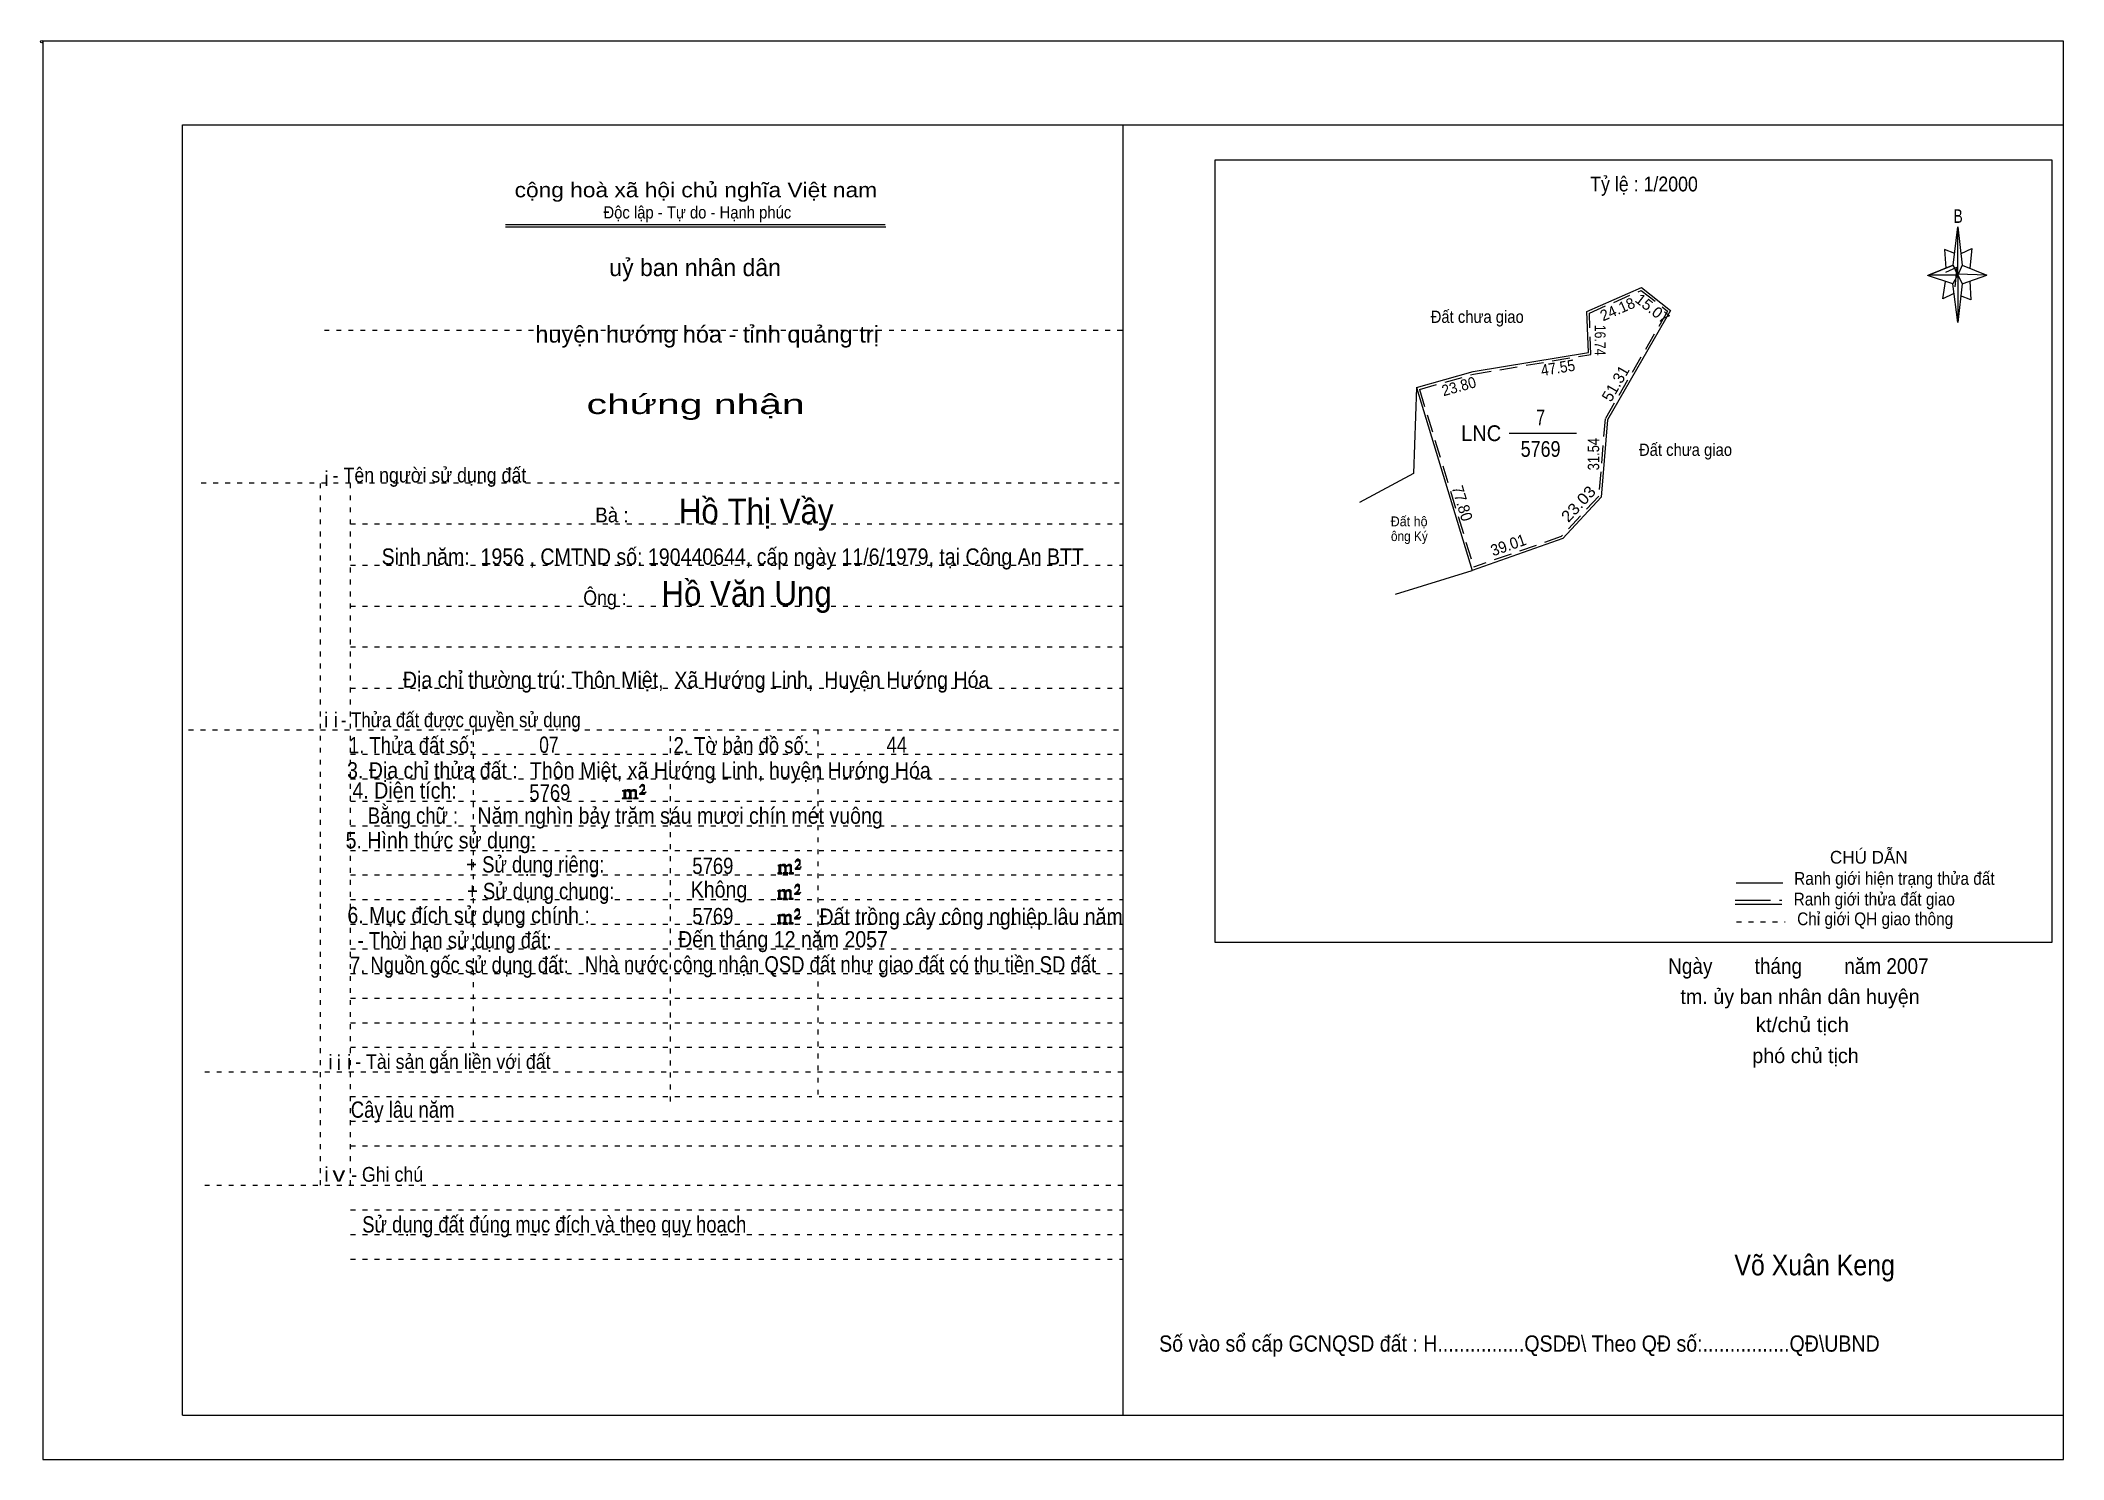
# Model space of a CAD drawing. Header units: centimetres. Extents: x -1.6 to 39.5, y -3.3 to 25.5.
import ezdxf
from ezdxf.enums import TextEntityAlignment as Align

# ---------------------------------------------------------------- set-up
doc = ezdxf.new("R2010")
doc.units = ezdxf.units.CM
doc.header["$LTSCALE"] = 0.12
for name, pattern in [('DOTTED', [1.5, 0.3, -1.2]), ('LONG_DASHED', [7.5, 6, -1.5]), ('MEDIUM_DASHED', [4.5, 3, -1.5])]:
    doc.linetypes.add(name, pattern=pattern)
for name, color, linetype, lineweight in [('1', 7, 'DOTTED', 13), ('10', 7, 'Continuous', 13), ('13', 7, 'Continuous', 13), ('33', 7, 'LONG_DASHED', 13), ('4', 7, 'Continuous', 13), ('5', 7, 'Continuous', 13), ('50', 7, 'Continuous', 13)]:
    doc.layers.add(name, color=color, linetype=linetype, lineweight=lineweight)
doc.layers.add('30', color=7, linetype='Continuous')

msp = doc.modelspace()

# ---------------------------------------------------------------- hatches: boundary and pattern name
at = {"layer": '50'}
for points in [[(10.27, 10.13), (10.27, 10.12), (10.27, 10.11), (10.25, 10.11), (10.24, 10.11), (10.24, 10.1), (10.33, 10.1), (10.33, 10.11), (10.32, 10.11), (10.31, 10.11), (10.31, 10.12), (10.31, 10.13), (10.31, 10.24), (10.31, 10.25), (10.32, 10.26), (10.34, 10.26), (10.35, 10.26), (10.36, 10.26), (10.37, 10.25), (10.39, 10.22), (10.39, 10.13), (10.37, 10.12), (10.37, 10.11), (10.36, 10.11), (10.35, 10.11), (10.35, 10.1), (10.44, 10.1), (10.44, 10.11), (10.43, 10.11), (10.42, 10.11), (10.42, 10.12), (10.42, 10.13), (10.42, 10.24), (10.44, 10.26), (10.45, 10.26), (10.46, 10.26), (10.49, 10.26), (10.49, 10.25), (10.5, 10.24), (10.5, 10.22), (10.5, 10.13), (10.5, 10.12), (10.49, 10.11), (10.49, 10.11), (10.47, 10.11), (10.47, 10.1), (10.56, 10.1), (10.56, 10.11), (10.55, 10.11), (10.54, 10.11), (10.53, 10.12), (10.53, 10.13), (10.53, 10.2), (10.53, 10.25), (10.53, 10.26), (10.52, 10.27), (10.5, 10.28), (10.47, 10.28), (10.46, 10.28), (10.44, 10.27), (10.41, 10.25), (10.41, 10.26), (10.4, 10.28), (10.39, 10.28), (10.37, 10.28), (10.35, 10.28), (10.34, 10.28), (10.32, 10.26), (10.31, 10.26), (10.31, 10.25), (10.31, 10.25), (10.31, 10.26), (10.31, 10.28), (10.24, 10.26), (10.24, 10.26), (10.25, 10.26), (10.27, 10.25), (10.27, 10.24), (10.27, 10.23)], [(10.69, 10.19), (10.72, 10.24), (10.72, 10.24), (10.71, 10.22), (10.69, 10.22), (10.68, 10.22), (10.63, 10.22), (10.66, 10.26), (10.67, 10.27), (10.69, 10.28), (10.69, 10.3), (10.69, 10.32), (10.69, 10.34), (10.69, 10.35), (10.69, 10.37), (10.68, 10.38), (10.67, 10.38), (10.66, 10.39), (10.65, 10.39), (10.63, 10.38), (10.63, 10.38), (10.62, 10.37), (10.61, 10.35), (10.59, 10.33), (10.61, 10.33), (10.61, 10.35), (10.62, 10.35), (10.63, 10.36), (10.65, 10.36), (10.66, 10.36), (10.67, 10.35), (10.68, 10.35), (10.68, 10.32), (10.68, 10.3), (10.66, 10.28), (10.66, 10.26), (10.65, 10.25), (10.59, 10.2), (10.59, 10.19)], [(13.42, 8.61), (13.42, 8.6), (13.42, 8.59), (13.41, 8.59), (13.4, 8.59), (13.4, 8.57), (13.48, 8.57), (13.48, 8.59), (13.47, 8.59), (13.46, 8.59), (13.46, 8.6), (13.46, 8.61), (13.46, 8.72), (13.46, 8.73), (13.47, 8.74), (13.5, 8.74), (13.51, 8.74), (13.52, 8.74), (13.53, 8.73), (13.54, 8.69), (13.54, 8.61), (13.53, 8.6), (13.53, 8.59), (13.52, 8.59), (13.51, 8.59), (13.51, 8.57), (13.6, 8.57), (13.6, 8.59), (13.58, 8.59), (13.57, 8.59), (13.57, 8.6), (13.57, 8.61), (13.57, 8.72), (13.6, 8.74), (13.61, 8.74), (13.62, 8.74), (13.64, 8.74), (13.64, 8.73), (13.65, 8.72), (13.65, 8.69), (13.65, 8.61), (13.65, 8.6), (13.64, 8.59), (13.64, 8.59), (13.63, 8.59), (13.63, 8.57), (13.72, 8.57), (13.72, 8.59), (13.7, 8.59), (13.69, 8.59), (13.68, 8.6), (13.68, 8.61), (13.68, 8.68), (13.68, 8.73), (13.68, 8.74), (13.67, 8.75), (13.65, 8.76), (13.63, 8.76), (13.62, 8.76), (13.6, 8.75), (13.56, 8.73), (13.56, 8.74), (13.55, 8.76), (13.54, 8.76), (13.53, 8.76), (13.51, 8.76), (13.5, 8.76), (13.47, 8.74), (13.46, 8.74), (13.46, 8.73), (13.46, 8.73), (13.46, 8.74), (13.46, 8.76), (13.4, 8.74), (13.4, 8.74), (13.41, 8.74), (13.42, 8.73), (13.42, 8.72), (13.42, 8.71)], [(13.85, 8.67), (13.87, 8.72), (13.87, 8.72), (13.86, 8.69), (13.85, 8.69), (13.84, 8.69), (13.78, 8.69), (13.82, 8.74), (13.83, 8.75), (13.85, 8.76), (13.85, 8.78), (13.85, 8.79), (13.85, 8.82), (13.85, 8.83), (13.85, 8.85), (13.84, 8.86), (13.83, 8.86), (13.82, 8.87), (13.8, 8.87), (13.78, 8.86), (13.78, 8.86), (13.77, 8.85), (13.76, 8.83), (13.75, 8.81), (13.76, 8.81), (13.76, 8.83), (13.77, 8.83), (13.78, 8.84), (13.8, 8.84), (13.82, 8.84), (13.83, 8.83), (13.84, 8.83), (13.84, 8.79), (13.84, 8.78), (13.82, 8.76), (13.82, 8.74), (13.8, 8.73), (13.75, 8.68), (13.75, 8.67)], [(13.41, 8.09), (13.41, 8.08), (13.41, 8.07), (13.4, 8.07), (13.39, 8.07), (13.39, 8.06), (13.48, 8.06), (13.48, 8.07), (13.47, 8.07), (13.45, 8.07), (13.45, 8.08), (13.45, 8.09), (13.45, 8.2), (13.45, 8.21), (13.47, 8.23), (13.49, 8.23), (13.5, 8.23), (13.51, 8.23), (13.52, 8.21), (13.53, 8.18), (13.53, 8.09), (13.52, 8.08), (13.52, 8.07), (13.51, 8.07), (13.5, 8.07), (13.5, 8.06), (13.59, 8.06), (13.59, 8.07), (13.58, 8.07), (13.57, 8.07), (13.57, 8.08), (13.57, 8.09), (13.57, 8.2), (13.59, 8.23), (13.6, 8.23), (13.61, 8.23), (13.63, 8.23), (13.63, 8.21), (13.64, 8.2), (13.64, 8.18), (13.64, 8.09), (13.64, 8.08), (13.63, 8.07), (13.63, 8.07), (13.62, 8.07), (13.62, 8.06), (13.71, 8.06), (13.71, 8.07), (13.7, 8.07), (13.69, 8.07), (13.67, 8.08), (13.67, 8.09), (13.67, 8.17), (13.67, 8.21), (13.67, 8.23), (13.66, 8.24), (13.64, 8.25), (13.62, 8.25), (13.61, 8.25), (13.59, 8.24), (13.55, 8.21), (13.55, 8.23), (13.54, 8.25), (13.53, 8.25), (13.52, 8.25), (13.5, 8.25), (13.49, 8.25), (13.47, 8.23), (13.45, 8.23), (13.45, 8.21), (13.45, 8.21), (13.45, 8.23), (13.45, 8.25), (13.39, 8.23), (13.39, 8.23), (13.4, 8.23), (13.41, 8.21), (13.41, 8.2), (13.41, 8.19)], [(13.84, 8.16), (13.86, 8.2), (13.86, 8.2), (13.85, 8.18), (13.84, 8.18), (13.83, 8.18), (13.77, 8.18), (13.81, 8.23), (13.82, 8.24), (13.84, 8.25), (13.84, 8.27), (13.84, 8.28), (13.84, 8.3), (13.84, 8.31), (13.84, 8.34), (13.83, 8.35), (13.82, 8.35), (13.81, 8.36), (13.8, 8.36), (13.77, 8.35), (13.77, 8.35), (13.76, 8.34), (13.75, 8.31), (13.74, 8.29), (13.75, 8.29), (13.75, 8.31), (13.76, 8.31), (13.77, 8.33), (13.8, 8.33), (13.81, 8.33), (13.82, 8.31), (13.83, 8.31), (13.83, 8.28), (13.83, 8.27), (13.81, 8.25), (13.81, 8.23), (13.8, 8.21), (13.74, 8.17), (13.74, 8.16)], [(13.84, 7.66), (13.86, 7.71), (13.86, 7.71), (13.85, 7.68), (13.84, 7.68), (13.83, 7.68), (13.77, 7.68), (13.81, 7.73), (13.82, 7.74), (13.84, 7.75), (13.84, 7.77), (13.84, 7.78), (13.84, 7.81), (13.84, 7.82), (13.84, 7.84), (13.83, 7.85), (13.82, 7.85), (13.81, 7.86), (13.79, 7.86), (13.77, 7.85), (13.77, 7.85), (13.76, 7.84), (13.75, 7.82), (13.74, 7.8), (13.75, 7.8), (13.75, 7.82), (13.76, 7.82), (13.77, 7.83), (13.79, 7.83), (13.81, 7.83), (13.82, 7.82), (13.83, 7.82), (13.83, 7.78), (13.83, 7.77), (13.81, 7.75), (13.81, 7.73), (13.79, 7.72), (13.74, 7.67), (13.74, 7.66)], [(13.41, 7.6), (13.41, 7.59), (13.41, 7.58), (13.4, 7.58), (13.39, 7.58), (13.39, 7.56), (13.47, 7.56), (13.47, 7.58), (13.46, 7.58), (13.45, 7.58), (13.45, 7.59), (13.45, 7.6), (13.45, 7.71), (13.45, 7.72), (13.46, 7.73), (13.49, 7.73), (13.5, 7.73), (13.51, 7.73), (13.52, 7.72), (13.53, 7.68), (13.53, 7.6), (13.52, 7.59), (13.52, 7.58), (13.51, 7.58), (13.5, 7.58), (13.5, 7.56), (13.59, 7.56), (13.59, 7.58), (13.57, 7.58), (13.56, 7.58), (13.56, 7.59), (13.56, 7.6), (13.56, 7.71), (13.59, 7.73), (13.6, 7.73), (13.61, 7.73), (13.63, 7.73), (13.63, 7.72), (13.64, 7.71), (13.64, 7.68), (13.64, 7.6), (13.64, 7.59), (13.63, 7.58), (13.63, 7.58), (13.62, 7.58), (13.62, 7.56), (13.71, 7.56), (13.71, 7.58), (13.69, 7.58), (13.68, 7.58), (13.67, 7.59), (13.67, 7.6), (13.67, 7.67), (13.67, 7.72), (13.67, 7.73), (13.66, 7.74), (13.64, 7.75), (13.62, 7.75), (13.61, 7.75), (13.59, 7.74), (13.55, 7.72), (13.55, 7.73), (13.54, 7.75), (13.53, 7.75), (13.52, 7.75), (13.5, 7.75), (13.49, 7.75), (13.46, 7.73), (13.45, 7.73), (13.45, 7.72), (13.45, 7.72), (13.45, 7.73), (13.45, 7.75), (13.39, 7.73), (13.39, 7.73), (13.4, 7.73), (13.41, 7.72), (13.41, 7.71), (13.41, 7.7)]]:
    msp.add_hatch(color=256, dxfattribs=at).paths.add_polyline_path(points)

# ---------------------------------------------------------------- linework, layer by layer
at = {"layer": '1', "linetype": 'Continuous'}
for p, q in [((1.31, -2.42), (1.31, 23.78)), ((1.31, 23.78), (39.51, 23.78)), ((20.41, -2.42), (20.41, 23.78)), ((39.51, -2.42), (39.51, 23.78)), ((7.87, 21.76), (15.58, 21.76)), ((7.87, 21.71), (15.59, 21.71)), ((37.26, 20.55), (36.75, 20.72)), ((1.31, -2.42), (39.51, -2.42))]:
    msp.add_line(p, q, dxfattribs=at)
at = {"layer": '1'}
for p, q in [((4.19, 19.61), (20.41, 19.61)), ((1.69, 16.51), (20.41, 16.51)), ((4.11, 2.25), (4.11, 16.51)), ((4.72, 2.25), (4.72, 16.51)), ((4.72, 15.68), (20.41, 15.68)), ((4.72, 14.84), (20.41, 14.84)), ((4.72, 14.01), (20.41, 14.01)), ((4.72, 13.18), (20.41, 13.18)), ((4.72, 12.34), (20.41, 12.34)), ((1.43, 11.5), (20.41, 11.5)), ((7.22, 5.05), (7.22, 11.5)), ((11.22, 3.95), (11.22, 11.5)), ((14.22, 4.09), (14.22, 11.5)), ((4.72, 11), (20.41, 11)), ((4.72, 10.5), (20.41, 10.5)), ((4.72, 10.05), (20.41, 10.05)), ((4.72, 9.55), (20.41, 9.55)), ((4.72, 9.05), (20.41, 9.05)), ((4.72, 8.55), (20.41, 8.55)), ((4.72, 8.05), (20.41, 8.05)), ((4.72, 7.55), (20.41, 7.55)), ((4.72, 7.05), (20.41, 7.05)), ((4.72, 6.55), (20.41, 6.55)), ((4.72, 6.05), (20.41, 6.05)), ((4.72, 5.55), (20.41, 5.55)), ((4.72, 5.05), (20.41, 5.05)), ((1.76, 4.55), (20.41, 4.55)), ((4.72, 4.05), (20.41, 4.05)), ((4.72, 3.55), (20.41, 3.55)), ((4.72, 3.05), (20.41, 3.05)), ((1.76, 2.25), (20.41, 2.25)), ((4.72, 1.75), (20.41, 1.75)), ((4.72, 1.25), (20.41, 1.25)), ((4.72, 0.75), (20.41, 0.75))]:
    msp.add_line(p, q, dxfattribs=at)
at = {"layer": '1', "linetype": 'Continuous'}
msp.add_lwpolyline([(-1.53, -3.32), (39.51, -3.32), (39.51, 25.48), (-1.53, 25.48)], close=True, dxfattribs=at)
msp.add_lwpolyline([(37.27, 20.35), (37.06, 20.25), (37.11, 20.6)], dxfattribs=at)
at = {"layer": '10'}
for p in [(26.37, 18.45), (25.94, 14.25)]:
    msp.add_line(p, (27.5, 14.73), dxfattribs=at)
at = {"layer": '10', "linetype": 'MEDIUM_DASHED'}
msp.add_line((26.43, 18.41), (27.53, 14.8), dxfattribs=at)
at = {"layer": '10'}
for points in [[(26.37, 18.45), (27.52, 18.77), (29.86, 19.16), (29.83, 19.99), (30.94, 20.48), (31.53, 20.01), (30.25, 17.79), (30.12, 16.22), (29.34, 15.38), (27.5, 14.73)], [(26.37, 18.45), (26.31, 16.7), (25.21, 16.11)]]:
    msp.add_lwpolyline(points, dxfattribs=at)
at = {"layer": '10', "linetype": 'MEDIUM_DASHED'}
msp.add_lwpolyline([(26.43, 18.41), (27.53, 18.72), (29.91, 19.12), (29.88, 19.96), (30.93, 20.42), (31.47, 20), (30.2, 17.81), (30.07, 16.24), (29.31, 15.42), (27.53, 14.8)], dxfattribs=at)
at = {"layer": '13'}
msp.add_line((28.94, 17.52), (29.62, 17.52), dxfattribs=at)
at = {"layer": '33'}
msp.add_line((28.25, 17.52), (29.53, 17.52), dxfattribs=at)
at = {"layer": '4'}
for p, q in [((32.86, 8.39), (33.81, 8.39)), ((32.84, 7.96), (33.79, 7.96))]:
    msp.add_line(p, q, dxfattribs=at)
at = {"layer": '4', "linetype": 'LONG_DASHED'}
msp.add_line((32.84, 8.04), (33.79, 8.04), dxfattribs=at)
at = {"layer": '4', "linetype": 'DOTTED'}
msp.add_line((32.87, 7.6), (33.86, 7.6), dxfattribs=at)
at = {"layer": '4'}
msp.add_lwpolyline([(22.28, 23.07), (39.27, 23.07), (39.27, 7.18), (22.28, 7.18)], close=True, dxfattribs=at)
msp.add_circle((-1.55, 25.47), 0.025, dxfattribs=at)
at = {"layer": '5'}
for p, q in [((37.27, 20.93), (37.36, 21.71)), ((37.45, 20.55), (37.36, 19.77)), ((37.45, 20.93), (37.95, 20.73)), ((37.61, 20.61), (37.63, 20.23)), ((37.63, 20.23), (37.42, 20.31))]:
    msp.add_line(p, q, dxfattribs=at)
for points in [[(37.36, 21.71), (37.45, 20.93), (37.36, 20.73)], [(37.36, 20.73), (36.77, 20.73), (37.27, 20.93), (37.45, 20.55), (37.95, 20.73), (37.36, 20.75)], [(37.36, 20.73), (37.36, 19.77), (37.26, 20.55)]]:
    msp.add_lwpolyline(points, close=True, dxfattribs=at)
for points in [[(37.3, 21.17), (37.09, 21.25), (37.12, 20.87)], [(37.43, 21.17), (37.65, 21.27), (37.61, 20.87)], [(37.36, 20.73), (37.27, 20.93), (36.77, 20.73)], [(37.12, 20.79), (37.34, 20.89), (37.3, 20.49)], [(37.36, 20.73), (37.45, 20.55), (37.95, 20.73)]]:
    msp.add_lwpolyline(points, dxfattribs=at)
at = {"layer": '50'}
for points in [[(10.27, 10.13), (10.27, 10.12), (10.27, 10.11), (10.25, 10.11), (10.24, 10.11), (10.24, 10.1), (10.33, 10.1), (10.33, 10.11), (10.32, 10.11), (10.31, 10.11), (10.31, 10.12), (10.31, 10.13), (10.31, 10.24), (10.31, 10.25), (10.32, 10.26), (10.34, 10.26), (10.35, 10.26), (10.36, 10.26), (10.37, 10.25), (10.39, 10.22), (10.39, 10.13), (10.37, 10.12), (10.37, 10.11), (10.36, 10.11), (10.35, 10.11), (10.35, 10.1), (10.44, 10.1), (10.44, 10.11), (10.43, 10.11), (10.42, 10.11), (10.42, 10.12), (10.42, 10.13), (10.42, 10.24), (10.44, 10.26), (10.45, 10.26), (10.46, 10.26), (10.49, 10.26), (10.49, 10.25), (10.5, 10.24), (10.5, 10.22), (10.5, 10.13), (10.5, 10.12), (10.49, 10.11), (10.49, 10.11), (10.47, 10.11), (10.47, 10.1), (10.56, 10.1), (10.56, 10.11), (10.55, 10.11), (10.54, 10.11), (10.53, 10.12), (10.53, 10.13), (10.53, 10.2), (10.53, 10.25), (10.53, 10.26), (10.52, 10.27), (10.5, 10.28), (10.47, 10.28), (10.46, 10.28), (10.44, 10.27), (10.41, 10.25), (10.41, 10.26), (10.4, 10.28), (10.39, 10.28), (10.37, 10.28), (10.35, 10.28), (10.34, 10.28), (10.32, 10.26), (10.31, 10.26), (10.31, 10.25), (10.31, 10.25), (10.31, 10.26), (10.31, 10.28), (10.24, 10.26), (10.24, 10.26), (10.25, 10.26), (10.27, 10.25), (10.27, 10.24), (10.27, 10.23)], [(10.69, 10.19), (10.72, 10.24), (10.72, 10.24), (10.71, 10.22), (10.69, 10.22), (10.68, 10.22), (10.63, 10.22), (10.66, 10.26), (10.67, 10.27), (10.69, 10.28), (10.69, 10.3), (10.69, 10.32), (10.69, 10.34), (10.69, 10.35), (10.69, 10.37), (10.68, 10.38), (10.67, 10.38), (10.66, 10.39), (10.65, 10.39), (10.63, 10.38), (10.63, 10.38), (10.62, 10.37), (10.61, 10.35), (10.59, 10.33), (10.61, 10.33), (10.61, 10.35), (10.62, 10.35), (10.63, 10.36), (10.65, 10.36), (10.66, 10.36), (10.67, 10.35), (10.68, 10.35), (10.68, 10.32), (10.68, 10.3), (10.66, 10.28), (10.66, 10.26), (10.65, 10.25), (10.59, 10.2), (10.59, 10.19)], [(13.42, 8.61), (13.42, 8.6), (13.42, 8.59), (13.41, 8.59), (13.4, 8.59), (13.4, 8.57), (13.48, 8.57), (13.48, 8.59), (13.47, 8.59), (13.46, 8.59), (13.46, 8.6), (13.46, 8.61), (13.46, 8.72), (13.46, 8.73), (13.47, 8.74), (13.5, 8.74), (13.51, 8.74), (13.52, 8.74), (13.53, 8.73), (13.54, 8.69), (13.54, 8.61), (13.53, 8.6), (13.53, 8.59), (13.52, 8.59), (13.51, 8.59), (13.51, 8.57), (13.6, 8.57), (13.6, 8.59), (13.58, 8.59), (13.57, 8.59), (13.57, 8.6), (13.57, 8.61), (13.57, 8.72), (13.6, 8.74), (13.61, 8.74), (13.62, 8.74), (13.64, 8.74), (13.64, 8.73), (13.65, 8.72), (13.65, 8.69), (13.65, 8.61), (13.65, 8.6), (13.64, 8.59), (13.64, 8.59), (13.63, 8.59), (13.63, 8.57), (13.72, 8.57), (13.72, 8.59), (13.7, 8.59), (13.69, 8.59), (13.68, 8.6), (13.68, 8.61), (13.68, 8.68), (13.68, 8.73), (13.68, 8.74), (13.67, 8.75), (13.65, 8.76), (13.63, 8.76), (13.62, 8.76), (13.6, 8.75), (13.56, 8.73), (13.56, 8.74), (13.55, 8.76), (13.54, 8.76), (13.53, 8.76), (13.51, 8.76), (13.5, 8.76), (13.47, 8.74), (13.46, 8.74), (13.46, 8.73), (13.46, 8.73), (13.46, 8.74), (13.46, 8.76), (13.4, 8.74), (13.4, 8.74), (13.41, 8.74), (13.42, 8.73), (13.42, 8.72), (13.42, 8.71)], [(13.85, 8.67), (13.87, 8.72), (13.87, 8.72), (13.86, 8.69), (13.85, 8.69), (13.84, 8.69), (13.78, 8.69), (13.82, 8.74), (13.83, 8.75), (13.85, 8.76), (13.85, 8.78), (13.85, 8.79), (13.85, 8.82), (13.85, 8.83), (13.85, 8.85), (13.84, 8.86), (13.83, 8.86), (13.82, 8.87), (13.8, 8.87), (13.78, 8.86), (13.78, 8.86), (13.77, 8.85), (13.76, 8.83), (13.75, 8.81), (13.76, 8.81), (13.76, 8.83), (13.77, 8.83), (13.78, 8.84), (13.8, 8.84), (13.82, 8.84), (13.83, 8.83), (13.84, 8.83), (13.84, 8.79), (13.84, 8.78), (13.82, 8.76), (13.82, 8.74), (13.8, 8.73), (13.75, 8.68), (13.75, 8.67)], [(13.41, 8.09), (13.41, 8.08), (13.41, 8.07), (13.4, 8.07), (13.39, 8.07), (13.39, 8.06), (13.48, 8.06), (13.48, 8.07), (13.47, 8.07), (13.45, 8.07), (13.45, 8.08), (13.45, 8.09), (13.45, 8.2), (13.45, 8.21), (13.47, 8.23), (13.49, 8.23), (13.5, 8.23), (13.51, 8.23), (13.52, 8.21), (13.53, 8.18), (13.53, 8.09), (13.52, 8.08), (13.52, 8.07), (13.51, 8.07), (13.5, 8.07), (13.5, 8.06), (13.59, 8.06), (13.59, 8.07), (13.58, 8.07), (13.57, 8.07), (13.57, 8.08), (13.57, 8.09), (13.57, 8.2), (13.59, 8.23), (13.6, 8.23), (13.61, 8.23), (13.63, 8.23), (13.63, 8.21), (13.64, 8.2), (13.64, 8.18), (13.64, 8.09), (13.64, 8.08), (13.63, 8.07), (13.63, 8.07), (13.62, 8.07), (13.62, 8.06), (13.71, 8.06), (13.71, 8.07), (13.7, 8.07), (13.69, 8.07), (13.67, 8.08), (13.67, 8.09), (13.67, 8.17), (13.67, 8.21), (13.67, 8.23), (13.66, 8.24), (13.64, 8.25), (13.62, 8.25), (13.61, 8.25), (13.59, 8.24), (13.55, 8.21), (13.55, 8.23), (13.54, 8.25), (13.53, 8.25), (13.52, 8.25), (13.5, 8.25), (13.49, 8.25), (13.47, 8.23), (13.45, 8.23), (13.45, 8.21), (13.45, 8.21), (13.45, 8.23), (13.45, 8.25), (13.39, 8.23), (13.39, 8.23), (13.4, 8.23), (13.41, 8.21), (13.41, 8.2), (13.41, 8.19)], [(13.84, 8.16), (13.86, 8.2), (13.86, 8.2), (13.85, 8.18), (13.84, 8.18), (13.83, 8.18), (13.77, 8.18), (13.81, 8.23), (13.82, 8.24), (13.84, 8.25), (13.84, 8.27), (13.84, 8.28), (13.84, 8.3), (13.84, 8.31), (13.84, 8.34), (13.83, 8.35), (13.82, 8.35), (13.81, 8.36), (13.8, 8.36), (13.77, 8.35), (13.77, 8.35), (13.76, 8.34), (13.75, 8.31), (13.74, 8.29), (13.75, 8.29), (13.75, 8.31), (13.76, 8.31), (13.77, 8.33), (13.8, 8.33), (13.81, 8.33), (13.82, 8.31), (13.83, 8.31), (13.83, 8.28), (13.83, 8.27), (13.81, 8.25), (13.81, 8.23), (13.8, 8.21), (13.74, 8.17), (13.74, 8.16)], [(13.84, 7.66), (13.86, 7.71), (13.86, 7.71), (13.85, 7.68), (13.84, 7.68), (13.83, 7.68), (13.77, 7.68), (13.81, 7.73), (13.82, 7.74), (13.84, 7.75), (13.84, 7.77), (13.84, 7.78), (13.84, 7.81), (13.84, 7.82), (13.84, 7.84), (13.83, 7.85), (13.82, 7.85), (13.81, 7.86), (13.79, 7.86), (13.77, 7.85), (13.77, 7.85), (13.76, 7.84), (13.75, 7.82), (13.74, 7.8), (13.75, 7.8), (13.75, 7.82), (13.76, 7.82), (13.77, 7.83), (13.79, 7.83), (13.81, 7.83), (13.82, 7.82), (13.83, 7.82), (13.83, 7.78), (13.83, 7.77), (13.81, 7.75), (13.81, 7.73), (13.79, 7.72), (13.74, 7.67), (13.74, 7.66)], [(13.41, 7.6), (13.41, 7.59), (13.41, 7.58), (13.4, 7.58), (13.39, 7.58), (13.39, 7.56), (13.47, 7.56), (13.47, 7.58), (13.46, 7.58), (13.45, 7.58), (13.45, 7.59), (13.45, 7.6), (13.45, 7.71), (13.45, 7.72), (13.46, 7.73), (13.49, 7.73), (13.5, 7.73), (13.51, 7.73), (13.52, 7.72), (13.53, 7.68), (13.53, 7.6), (13.52, 7.59), (13.52, 7.58), (13.51, 7.58), (13.5, 7.58), (13.5, 7.56), (13.59, 7.56), (13.59, 7.58), (13.57, 7.58), (13.56, 7.58), (13.56, 7.59), (13.56, 7.6), (13.56, 7.71), (13.59, 7.73), (13.6, 7.73), (13.61, 7.73), (13.63, 7.73), (13.63, 7.72), (13.64, 7.71), (13.64, 7.68), (13.64, 7.6), (13.64, 7.59), (13.63, 7.58), (13.63, 7.58), (13.62, 7.58), (13.62, 7.56), (13.71, 7.56), (13.71, 7.58), (13.69, 7.58), (13.68, 7.58), (13.67, 7.59), (13.67, 7.6), (13.67, 7.67), (13.67, 7.72), (13.67, 7.73), (13.66, 7.74), (13.64, 7.75), (13.62, 7.75), (13.61, 7.75), (13.59, 7.74), (13.55, 7.72), (13.55, 7.73), (13.54, 7.75), (13.53, 7.75), (13.52, 7.75), (13.5, 7.75), (13.49, 7.75), (13.46, 7.73), (13.45, 7.73), (13.45, 7.72), (13.45, 7.72), (13.45, 7.73), (13.45, 7.75), (13.39, 7.73), (13.39, 7.73), (13.4, 7.73), (13.41, 7.72), (13.41, 7.71), (13.41, 7.7)]]:
    msp.add_lwpolyline(points, close=True, dxfattribs=at)

# ---------------------------------------------------------------- texts
at = {"layer": '1'}
for s, height, width, p in [('cộng hoà xã hội chủ nghĩa Việt nam', 0.3, 1.15, (11.735, 22.31)), ('Độc lập - Tự do - Hạnh phúc', 0.25, 0.9, (11.765, 21.88)), ('chứng nhận', 0.4, 1.55, (11.73, 17.91)), ('- Tên người sử dụng đất', 0.3, 0.9, (6.325, 16.52)), ('- Thửa đất được quyền sử dụng', 0.3, 0.85, (6.96, 11.55)), ('- Tài sản gắn liền với đất ', 0.3, 0.9, (6.85, 4.61)), ('v', 0.3, 1.3, (4.485, 2.32)), ('- Ghi chú', 0.3, 0.9, (5.465, 2.32))]:
    msp.add_text(s, height=height, dxfattribs=dict(at, width=width)).set_placement(p, align=Align.CENTER)
for s, height, p in [('uỷ ban nhân dân', 0.35, (11.72, 20.71)), ('i', 0.3, (4.235, 16.45)), ('i', 0.3, (4.225, 11.55)), ('i', 0.3, (4.425, 11.55)), ('i', 0.3, (4.315, 4.6)), ('i', 0.3, (4.485, 4.59)), ('i', 0.3, (4.695, 4.6)), ('i', 0.3, (4.235, 2.32))]:
    msp.add_text(s, height=height, dxfattribs=at).set_placement(p, align=Align.CENTER)
at = {"layer": '10'}
for s, height, width, p in [('Tỷ lệ : 1/2000', 0.3, 0.9, (30.99, 22.43)), ('Đất chưa giao ', 0.25, 0.9, (27.645, 19.76)), ('Đất chưa giao ', 0.25, 0.9, (31.875, 17.06)), ('Hồ Thị Vầy', 0.5, 0.95, (12.96, 15.69)), ('Đất hộ', 0.2, 0.95, (26.22, 15.63)), ('ông Ký', 0.2, 0.9, (26.225, 15.33)), ('Hồ Văn Ung', 0.5, 0.95, (12.765, 14.02)), ('Võ Xuân Keng', 0.42, 0.9, (34.455, 0.42))]:
    msp.add_text(s, height=height, dxfattribs=dict(at, width=width)).set_placement(p, align=Align.CENTER)
at = {"layer": '30'}
for s, height, rotation, p in [('24.18', 0.2198, 23.597, (30.496, 19.937)), ('51.31', 0.2314, 59.852, (30.513, 18.472))]:
    msp.add_text(s, height=height, rotation=rotation, dxfattribs=at).set_placement(p, align=Align.CENTER)
for s, height, rotation, width, p in [('15.07', 0.2198, 321.898, 1.05, (31.092, 19.965)), ('16.74', 0.2198, 270, 0.85, (29.99, 19.41)), ('47.55', 0.2314, 9.332, 0.9, (29.261, 18.736)), ('23.80', 0.2228, 15.648, 0.95, (27.26, 18.365)), ('31.54', 0.2314, 90, 0.85, (30.08, 17.095)), ('77.80', 0.2314, 286.909, 0.95, (27.188, 16.064)), ('23.03', 0.2314, 47.358, 1.1, (29.742, 16.007)), ('39.01', 0.2314, 19.359, 0.95, (28.272, 15.14))]:
    msp.add_text(s, height=height, rotation=rotation, dxfattribs=dict(at, width=width)).set_placement(p, align=Align.CENTER)
at = {"layer": '33', "width": 0.95}
msp.add_text('LNC', height=0.32, dxfattribs=at).set_placement((28.09, 17.36), align=Align.RIGHT)
at = {"layer": '33'}
for s, width, p in [('7', 0.75, (28.89, 17.68)), ('5769', 0.85, (28.89, 17.04))]:
    msp.add_text(s, height=0.32, dxfattribs=dict(at, width=width)).set_placement(p, align=Align.CENTER)
at = {"layer": '4'}
msp.add_text('CHÚ DẪN', height=0.2591, dxfattribs=at).set_placement((35.555, 8.78), align=Align.CENTER)
at = {"layer": '4', "width": 0.9}
for s, p in [('Ranh giới hiện trạng thửa đất', (36.075, 8.35)), ('Ranh giới thửa đất giao ', (35.71, 7.93)), ('Chỉ giới QH giao thông', (35.685, 7.53))]:
    msp.add_text(s, height=0.2591, dxfattribs=at).set_placement(p, align=Align.CENTER)
at = {"layer": '5', "width": 0.75}
msp.add_text('B', height=0.276, dxfattribs=at).set_placement((37.37, 21.79), align=Align.CENTER)
at = {"layer": '50'}
for s, height, width, p in [('  huyện hướng hóa - tỉnh quảng trị', 0.34, 1.05, (11.83, 19.36)), ('Bà :', 0.3, 0.95, (10.03, 15.71)), ('Sinh năm:  1956 , CMTND số: 190440644, cấp ngày 11/6/1979, tại Công An BTT', 0.33, 0.9, (12.485, 14.85)), ('Ông :', 0.3, 0.9, (9.89, 14.03)), ('Địa chỉ thường trú: Thôn Miệt,  Xã Hướng Linh,  Huyện Hướng Hóa', 0.33, 0.9, (11.74, 12.35)), ('1. Thửa đất số:  ', 0.33, 0.85, (6.065, 11.02)), ('07', 0.33, 0.8, (8.75, 11.03)), ('2. Tờ bản đồ số:  ', 0.33, 0.85, (12.76, 11.02)), ('44', 0.33, 0.85, (15.815, 11.03)), ('3. Địa chỉ thửa đất : ', 0.33, 0.9, (6.44, 10.51)), ('Thôn Miệt, xã Hướng Linh, huyện Hướng Hóa', 0.33, 0.9, (12.435, 10.51)), ('4. Diện tích: ', 0.33, 0.9, (5.875, 10.1)), ('5769', 0.33, 0.85, (8.77, 10.06)), ('Bằng chữ :', 0.33, 0.85, (5.99, 9.59)), ('Năm nghìn bảy trăm sáu mươi chín mét vuông', 0.33, 0.9, (11.415, 9.59)), ('5. Hình thức sử dụng:', 0.33, 0.9, (6.555, 9.09)), ('+ Sử dụng riêng:', 0.33, 0.85, (8.475, 8.6)), ('5769', 0.33, 0.85, (12.08, 8.57)), ('+ Sử dụng chung:', 0.33, 0.85, (8.585, 8.06)), ('Không', 0.33, 0.9, (12.205, 8.09)), ('6. Mục đích sử dụng chính :', 0.33, 0.9, (7.12, 7.57)), ('5769', 0.33, 0.85, (12.08, 7.55)), ('Đất trồng cây công nghiệp lâu năm', 0.33, 0.9, (17.325, 7.54)), ('- Thời hạn sử dụng đất:', 0.33, 0.85, (6.835, 7.06)), ('Đến tháng 12 năm 2057', 0.33, 0.9, (13.505, 7.08)), ('7. Nguồn gốc sử dụng đất:', 0.33, 0.85, (6.93, 6.56)), ('Nhà nước công nhận QSD đất như giao đất có thu tiền SD đất ', 0.33, 0.85, (14.725, 6.57)), ('Ngày        tháng        năm 2007', 0.32, 0.9, (34.125, 6.54)), ('kt/chủ tịch', 0.3, 1.05, (34.205, 5.36)), ('Cây lâu năm', 0.33, 0.85, (5.78, 3.62)), ('Sử dụng đất đúng mục đích và theo quy hoạch', 0.33, 0.85, (8.86, 1.29)), ('Số vào sổ cấp GCNQSD đất : H................QSDĐ\\ Theo QĐ số:................QĐ\\UBND', 0.33, 0.9, (28.46, -1.13))]:
    msp.add_text(s, height=height, dxfattribs=dict(at, width=width)).set_placement(p, align=Align.CENTER)
for s, p in [('tm. ủy ban nhân dân huyện ', (34.215, 5.93)), ('phó chủ tịch', (34.27, 4.73))]:
    msp.add_text(s, height=0.3, dxfattribs=at).set_placement(p, align=Align.CENTER)

doc.saveas('drawing.dxf')
